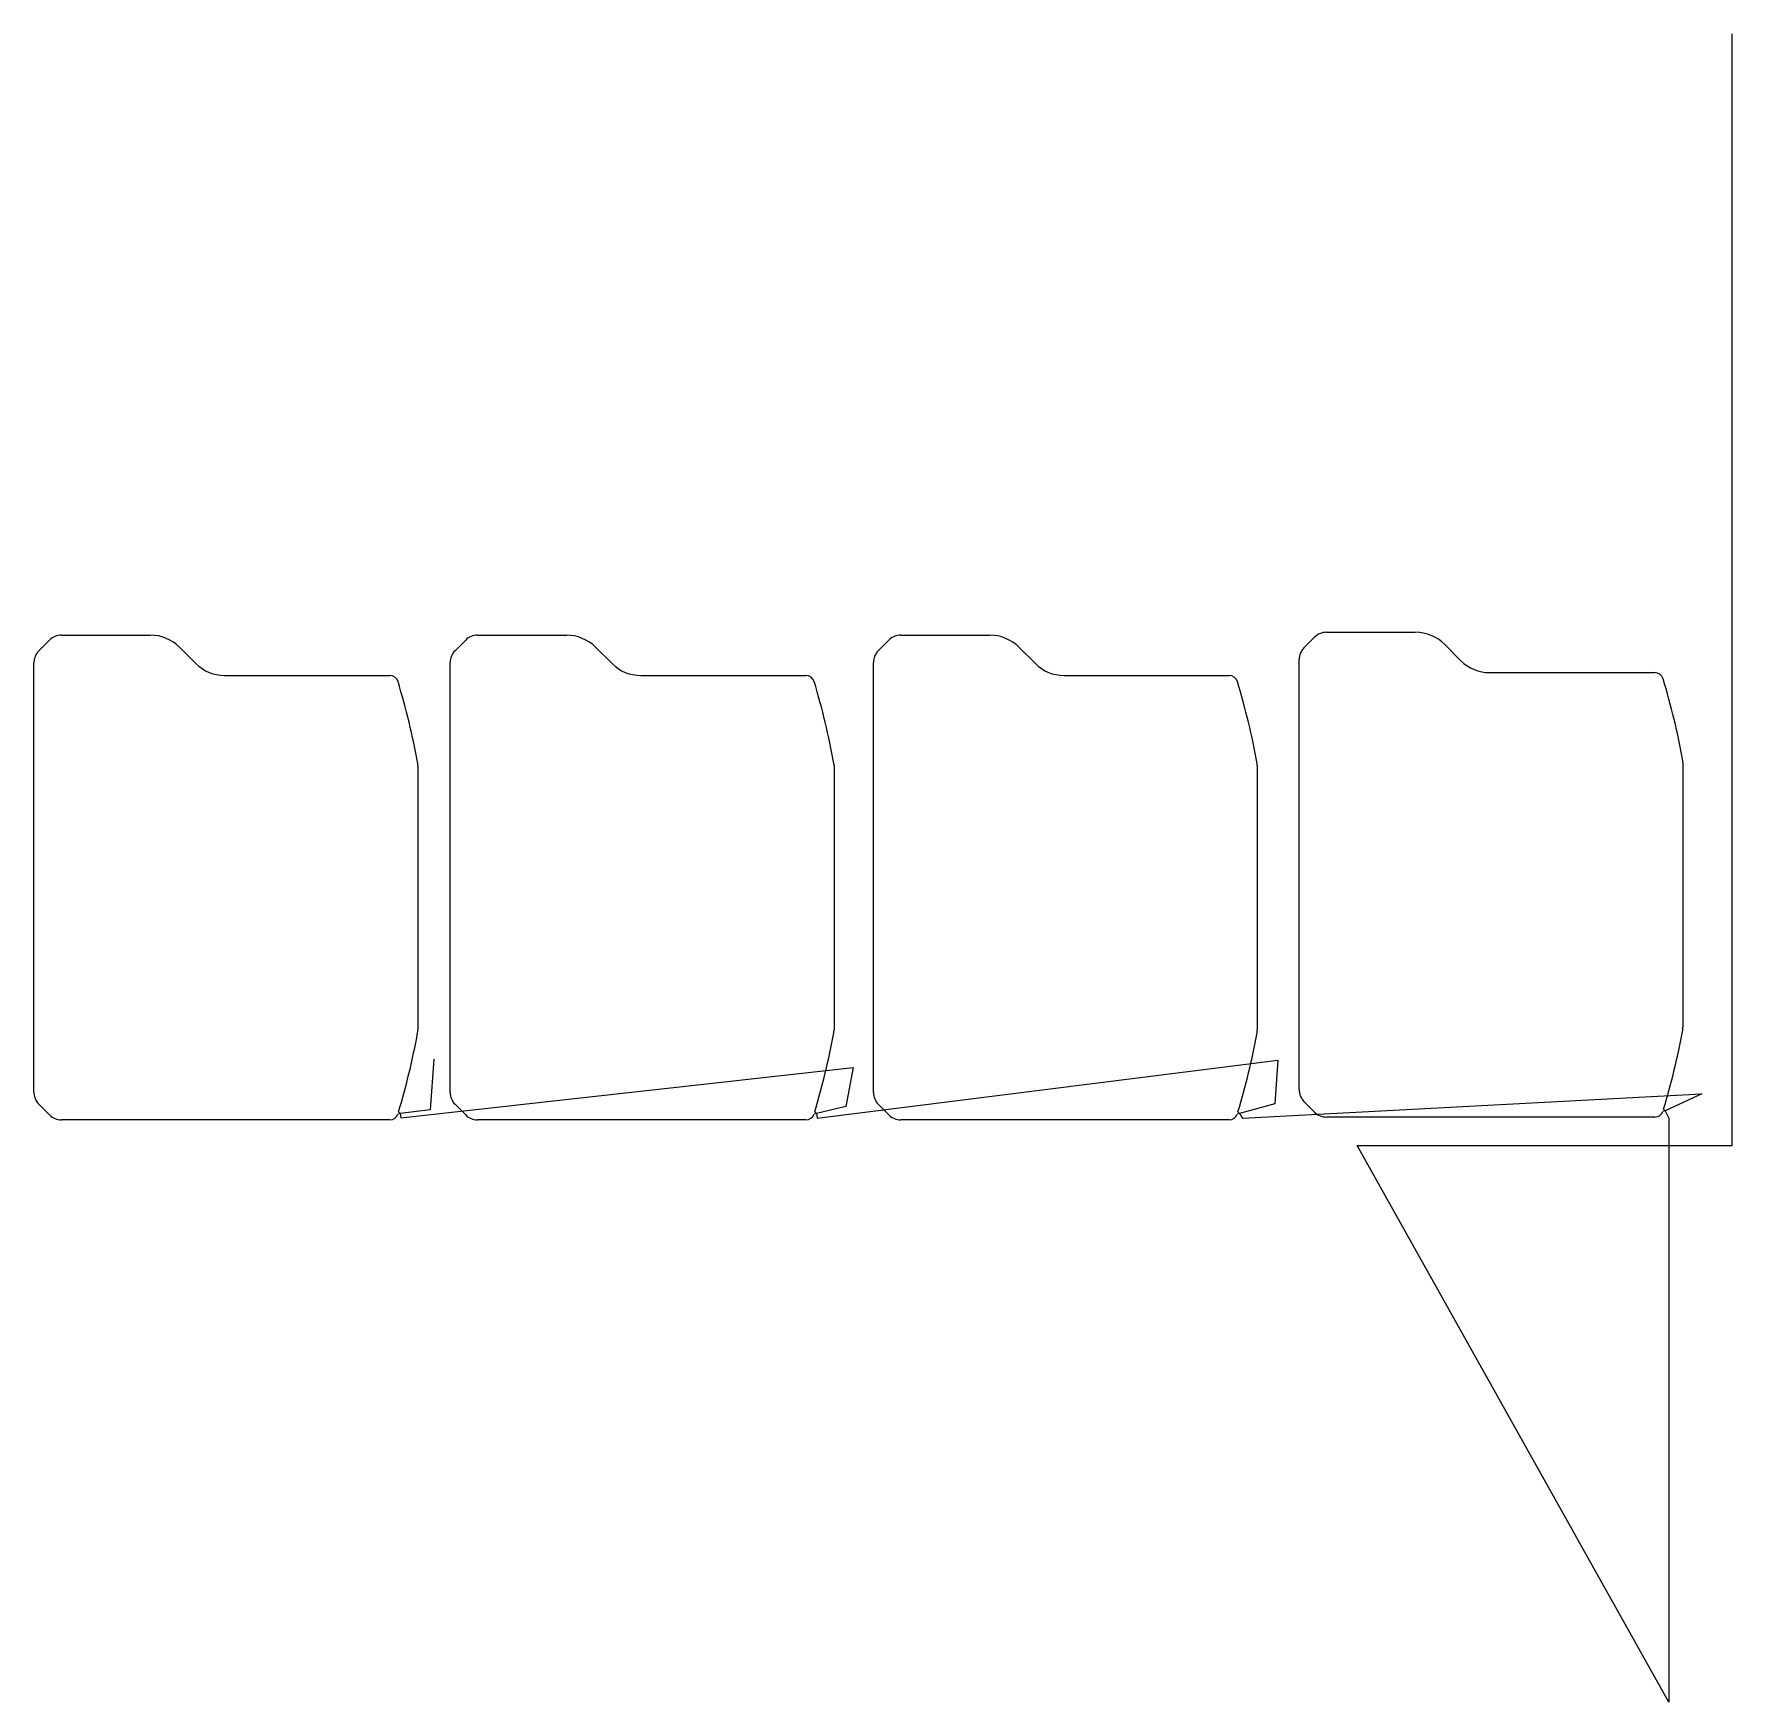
# Model space of a CAD drawing. Header units: metres. Extents: x 7 to 2114, y 0 to 2070.
import ezdxf

# ---------------------------------------------------------------- set-up
doc = ezdxf.new("R2010")
doc.units = ezdxf.units.M

msp = doc.modelspace()

# ---------------------------------------------------------------- linework, layer by layer
at = {"layer": 'TOOL_0'}
for p, q in [((2114.332, 2068.991), (2114.332, 2069.991)), ((2114.332, 690.629), (2114.332, 2068.991)), ((12.927, 1304.574), (26.211, 1317.858)), ((40.883, 1323.936), (151.118, 1323.936)), ((187.711, 1308.779), (207.836, 1288.654)), ((529.417, 1304.572), (542.701, 1317.856)), ((557.373, 1323.934), (667.608, 1323.934)), ((704.201, 1308.777), (724.326, 1288.652)), ((1054.746, 1304.57), (1068.03, 1317.854)), ((1082.702, 1323.932), (1192.937, 1323.932)), ((1229.53, 1308.775), (1249.655, 1288.65)), ((1583.02, 1308.1), (1596.304, 1321.384)), ((1610.976, 1327.462), (1721.211, 1327.462)), ((1757.804, 1312.305), (1777.929, 1292.18)), ((6.849, 756.471), (6.849, 1289.902)), ((523.339, 756.469), (523.339, 1289.9)), ((1048.668, 756.467), (1048.668, 1289.898)), ((1576.942, 759.997), (1576.942, 1293.428)), ((243.368, 1273.936), (448.384, 1273.936)), ((759.858, 1273.934), (964.874, 1273.934)), ((1285.187, 1273.932), (1490.203, 1273.932)), ((1813.461, 1277.462), (2018.477, 1277.462)), ((483.349, 1162.274), (483.349, 834.097)), ((999.839, 1162.272), (999.839, 834.095)), ((1525.168, 1162.27), (1525.168, 834.093)), ((2053.442, 1165.8), (2053.442, 837.623)), ((462.379, 724.802), (1023.456, 787.57)), ((502.963, 797.688), (498.714, 734.877)), ((978.963, 724.738), (1550.722, 796.324)), ((1023.456, 787.57), (1014.606, 739.141)), ((1550.722, 796.324), (1547.004, 742.413)), ((26.211, 728.514), (12.927, 741.798)), ((542.701, 728.512), (529.417, 741.796)), ((1014.606, 739.141), (977.886, 730.152)), ((1068.03, 728.51), (1054.746, 741.794)), ((1547.004, 742.413), (1503.215, 730.15)), ((1506.564, 724.439), (2076.877, 754.654)), ((1596.304, 732.04), (1583.02, 745.324)), ((2076.877, 754.654), (2031.489, 733.68)), ((448.385, 722.436), (40.884, 722.436)), ((461.396, 730.154), (458.473, 729.47)), ((459.337, 732.331), (461.395, 730.152)), ((461.395, 730.152), (462.379, 724.802)), ((498.714, 734.877), (461.396, 730.154)), ((964.875, 722.434), (557.374, 722.434)), ((977.886, 730.152), (974.963, 729.468)), ((975.827, 732.329), (977.885, 730.15)), ((977.885, 730.15), (978.963, 724.738)), ((1490.204, 722.432), (1082.703, 722.432)), ((1503.215, 730.15), (1500.292, 729.466)), ((1501.156, 732.327), (1503.214, 730.148)), ((1503.214, 730.148), (1506.564, 724.439)), ((2018.478, 725.962), (1610.977, 725.962)), ((2031.489, 733.68), (2028.566, 732.996)), ((2029.43, 735.857), (2031.488, 733.678)), ((2031.488, 733.678), (2035.683, 724.6)), ((2035.683, 724.6), (2035.683, -0.009)), ((2035.683, -0.009), (1648.926, 690.629)), ((1648.926, 690.629), (2114.332, 690.629))]:
    msp.add_line(p, q, dxfattribs=at)
for centre, radius, start, end in [((40.883, 1303.186), 20.749, 90, 135), ((151.094, 1272.129), 51.807, 45.025806, 89.973457), ((557.373, 1303.184), 20.749, 90, 135), ((667.584, 1272.127), 51.807, 45.025806, 89.973457), ((1082.702, 1303.182), 20.749, 90, 135), ((1192.913, 1272.125), 51.807, 45.025806, 89.973457), ((1597.692, 1293.428), 20.75, 135, 180), ((1610.976, 1306.712), 20.749, 90, 135), ((1721.187, 1275.655), 51.807, 45.025806, 89.973457), ((27.599, 1289.902), 20.75, 135, 180), ((243.392, 1324.243), 50.307, 225.026576, 269.972666), ((544.089, 1289.9), 20.75, 135, 180), ((759.882, 1324.241), 50.307, 225.026576, 269.972666), ((1069.418, 1289.898), 20.75, 135, 180), ((1285.211, 1324.239), 50.307, 225.026576, 269.972666), ((1813.485, 1327.769), 50.307, 225.026576, 269.972666), ((448.37, 1263.167), 10.769, 16.913792, 89.925514), ((-413.179, 1002.091), 911.006, 10.273288, 16.859086), ((964.86, 1263.165), 10.769, 16.913792, 89.925514), ((103.311, 1002.089), 911.006, 10.273288, 16.859086), ((1490.189, 1263.163), 10.769, 16.913792, 89.925514), ((628.64, 1002.087), 911.006, 10.273288, 16.859086), ((2018.463, 1266.693), 10.769, 16.913792, 89.925514), ((1156.914, 1005.617), 911.006, 10.273288, 16.859086), ((460.107, 1162.137), 23.242, 0.337726, 5.991457), ((976.597, 1162.135), 23.242, 0.337726, 5.991457), ((1501.926, 1162.133), 23.242, 0.337726, 5.991457), ((2030.2, 1165.663), 23.242, 0.337726, 5.991457), ((-421.436, 996.902), 919.652, 343.28052, 349.565143), ((461.769, 834.173), 21.58, 349.761169, 359.798218), ((95.054, 996.9), 919.652, 343.28052, 349.565143), ((978.259, 834.171), 21.58, 349.761169, 359.798218), ((620.383, 996.898), 919.652, 343.28052, 349.565143), ((1503.588, 834.169), 21.58, 349.761169, 359.798218), ((1148.657, 1000.428), 919.652, 343.28052, 349.565143), ((2031.862, 837.699), 21.58, 349.761169, 359.798218), ((1597.692, 759.996), 20.749, 179.997239, 225), ((27.599, 756.47), 20.749, 179.997239, 225), ((544.089, 756.468), 20.749, 179.997239, 225), ((1069.418, 756.466), 20.749, 179.997239, 225), ((40.884, 743.186), 20.75, 224.998048, 270), ((448.385, 733.186), 10.751, 270, 339.778299), ((557.374, 743.184), 20.75, 224.998048, 270), ((964.875, 733.184), 10.751, 270, 339.778299), ((1082.703, 743.182), 20.75, 224.998048, 270), ((1490.204, 733.182), 10.751, 270, 339.778299), ((1610.977, 746.712), 20.75, 224.998048, 270), ((2018.478, 736.712), 10.751, 270, 339.778299)]:
    msp.add_arc(centre, radius, start, end, dxfattribs=at)

doc.saveas('drawing.dxf')
